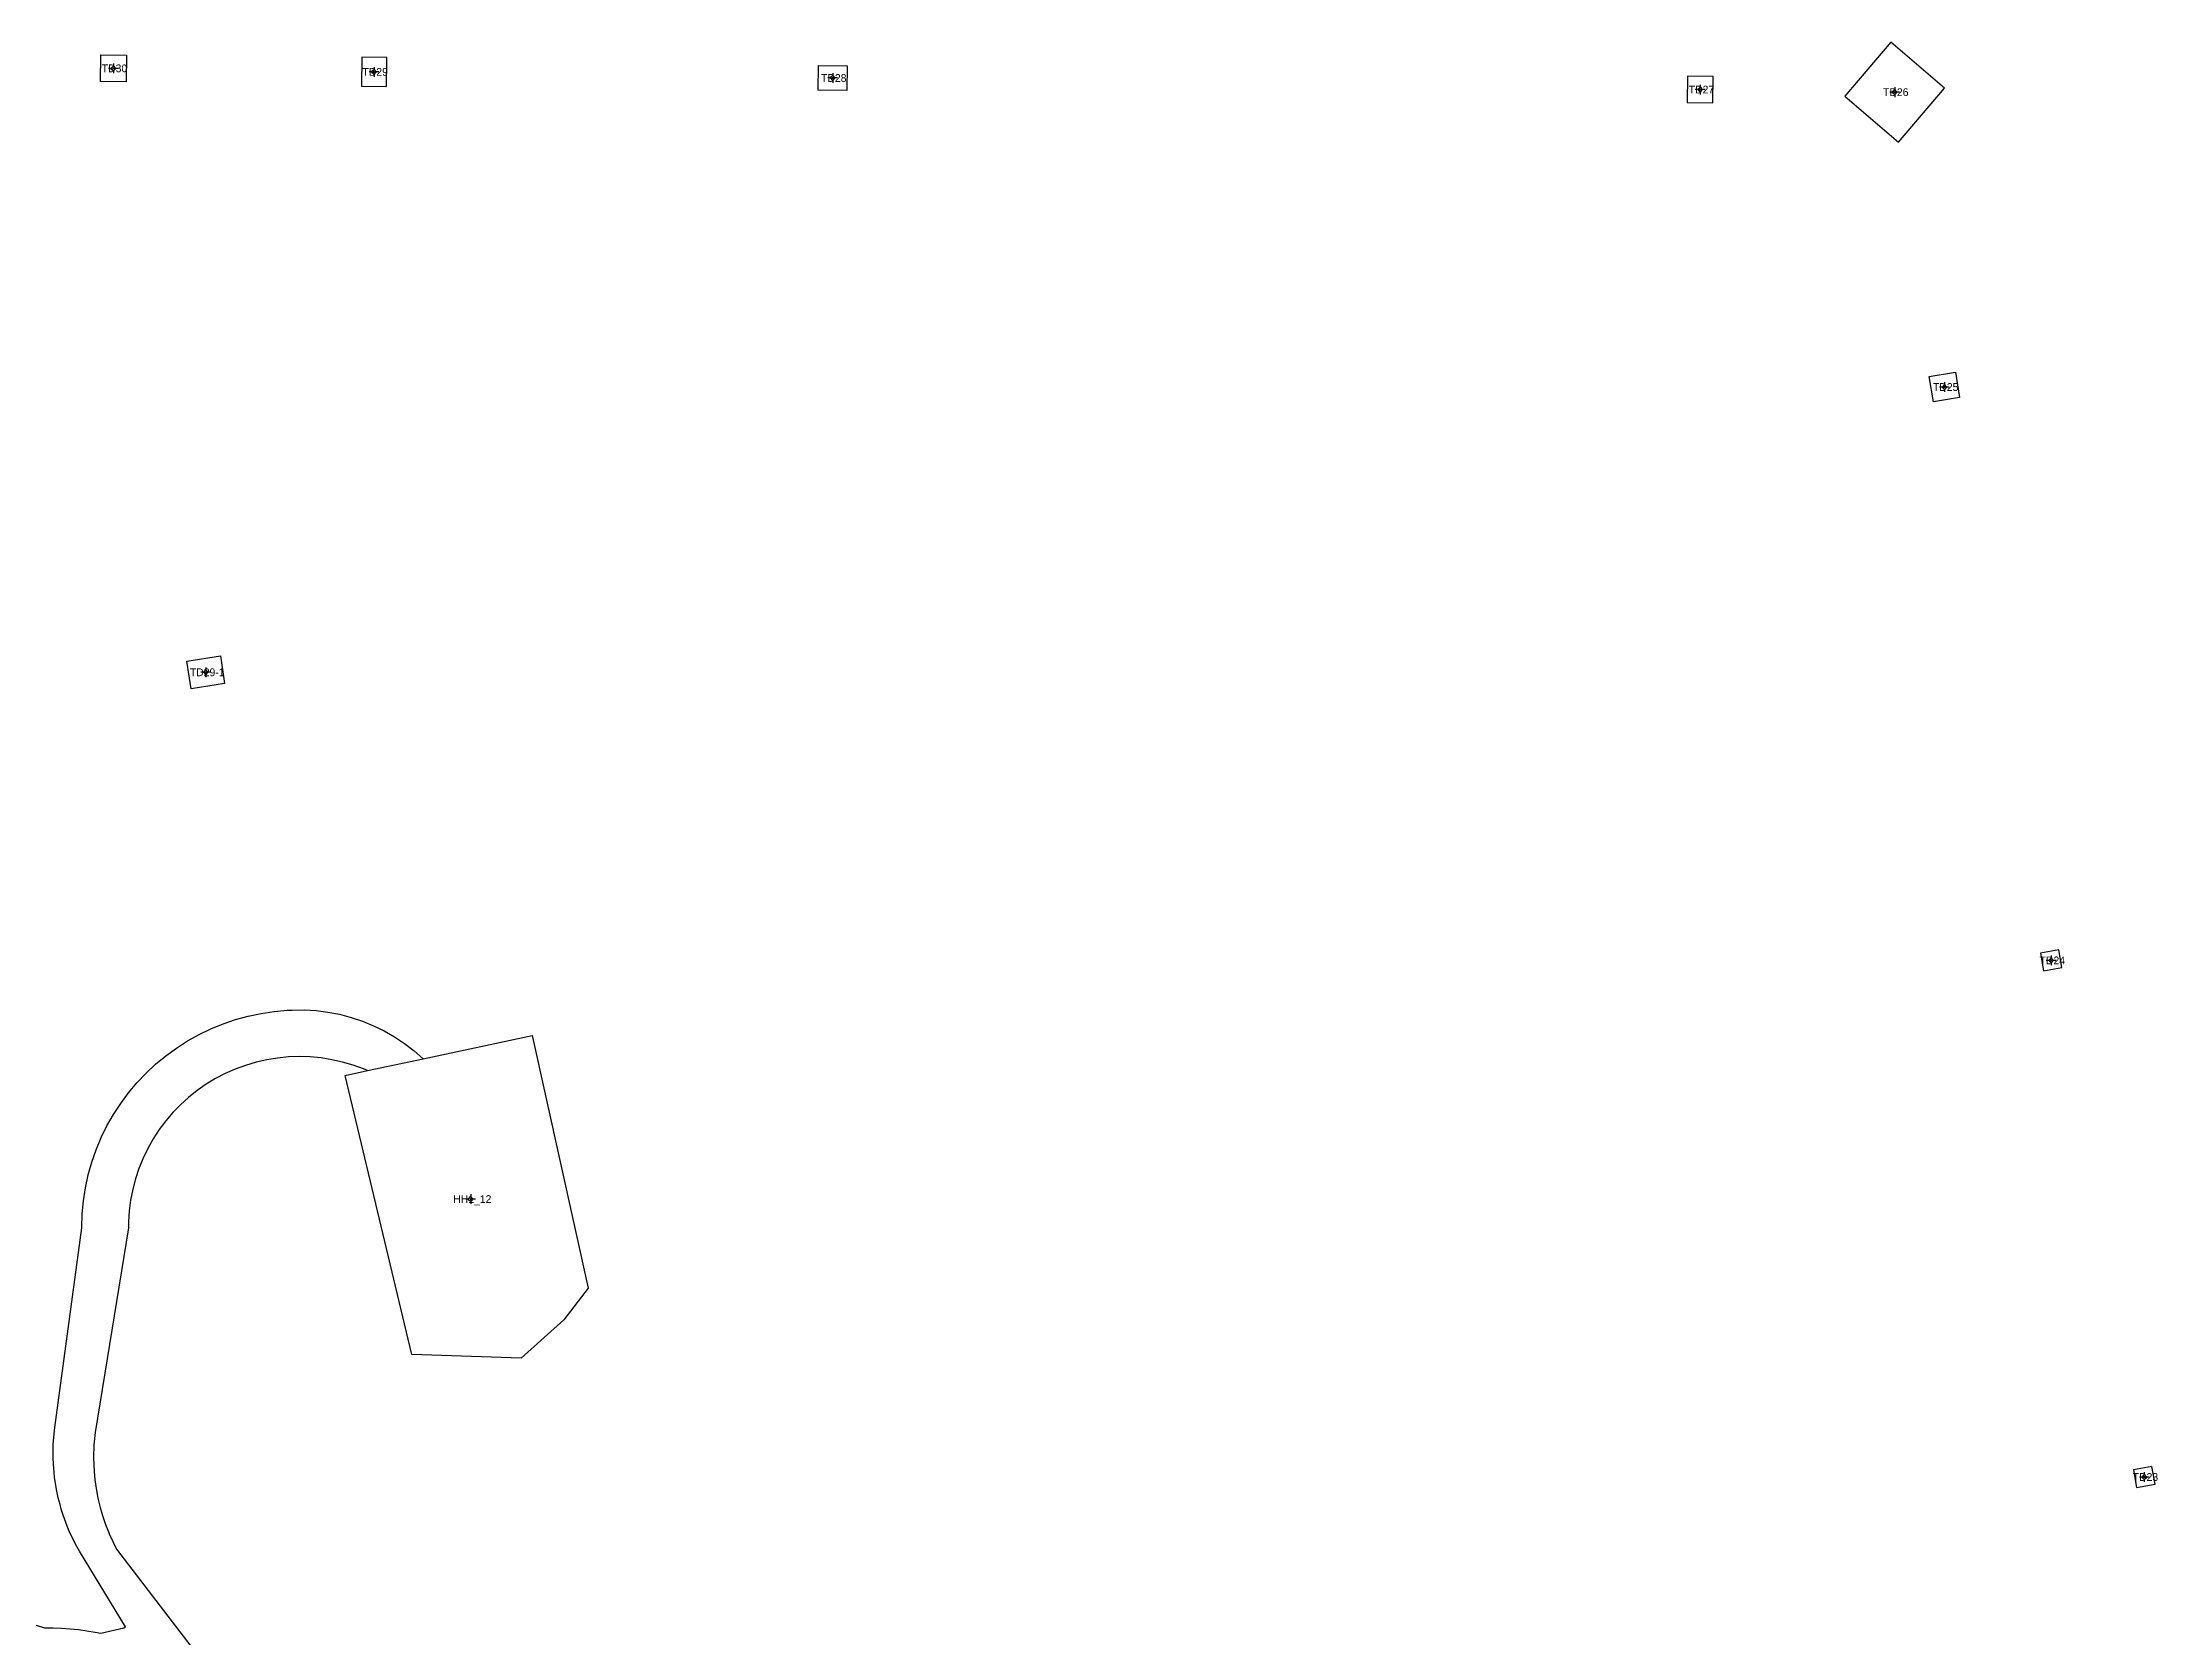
# Model space of a CAD drawing. Extents: x 543554 to 548996, y 1840763 to 1844578.
# Drawn here: x 546877 to 547421, y 1842365 to 1842776 of the extents above; entities that cross this region are included whole.
import ezdxf

# ---------------------------------------------------------------- set-up
doc = ezdxf.new("R2010")
doc.units = 0
for name, color, linetype in [('Level 11', 7, 'Continuous'), ('Level 16', 7, 'Continuous'), ('Level 30', 7, 'Continuous')]:
    doc.layers.add(name, color=color, linetype=linetype)

msp = doc.modelspace()

# ---------------------------------------------------------------- linework, layer by layer
at = {"layer": 'Level 11'}
for p, q in [((546894.49, 1842769.04), (546893.87, 1842769.04)), ((546895.12, 1842769.66), (546894.49, 1842769.04)), ((546894.49, 1842769.04), (546895.12, 1842768.41)), ((546895.12, 1842770.29), (546895.12, 1842769.66)), ((546895.74, 1842769.04), (546895.12, 1842769.66)), ((546895.12, 1842768.41), (546895.74, 1842769.04)), ((546895.12, 1842768.41), (546895.12, 1842767.79)), ((546896.37, 1842769.04), (546895.74, 1842769.04)), ((546961.49, 1842768.13), (546960.86, 1842768.13)), ((546962.11, 1842768.76), (546961.49, 1842768.13)), ((546961.49, 1842768.13), (546962.11, 1842767.51)), ((546962.11, 1842769.38), (546962.11, 1842768.76)), ((546962.74, 1842768.13), (546962.11, 1842768.76)), ((546962.11, 1842767.51), (546962.74, 1842768.13)), ((546962.11, 1842767.51), (546962.11, 1842766.88)), ((546963.36, 1842768.13), (546962.74, 1842768.13)), ((547080.01, 1842767.81), (547080.01, 1842767.19)), ((547079.38, 1842766.56), (547078.76, 1842766.56)), ((547080.01, 1842767.19), (547079.38, 1842766.56)), ((547079.38, 1842766.56), (547080.01, 1842765.94)), ((547080.63, 1842766.56), (547080.01, 1842767.19)), ((547080.01, 1842765.94), (547080.63, 1842766.56)), ((547080.01, 1842765.94), (547080.01, 1842765.31)), ((547081.26, 1842766.56), (547080.63, 1842766.56)), ((547302.37, 1842763.58), (547301.74, 1842763.58)), ((547302.99, 1842764.2), (547302.37, 1842763.58)), ((547302.37, 1842763.58), (547302.99, 1842762.95)), ((547302.99, 1842764.83), (547302.99, 1842764.2)), ((547303.62, 1842763.58), (547302.99, 1842764.2)), ((547302.99, 1842762.95), (547303.62, 1842763.58)), ((547302.99, 1842762.95), (547302.99, 1842762.33)), ((547304.24, 1842763.58), (547303.62, 1842763.58)), ((547352.36, 1842762.91), (547351.74, 1842762.91)), ((547352.99, 1842763.53), (547352.36, 1842762.91)), ((547352.36, 1842762.91), (547352.99, 1842762.28)), ((547352.99, 1842764.16), (547352.99, 1842763.53)), ((547353.61, 1842762.91), (547352.99, 1842763.53)), ((547352.99, 1842762.28), (547353.61, 1842762.91)), ((547352.99, 1842762.28), (547352.99, 1842761.66)), ((547354.24, 1842762.91), (547353.61, 1842762.91)), ((547365.16, 1842687.08), (547364.53, 1842687.08)), ((547365.78, 1842687.71), (547365.16, 1842687.08)), ((547365.16, 1842687.08), (547365.78, 1842686.46)), ((547365.78, 1842688.33), (547365.78, 1842687.71)), ((547366.41, 1842687.08), (547365.78, 1842687.71)), ((547365.78, 1842686.46), (547366.41, 1842687.08)), ((547365.78, 1842686.46), (547365.78, 1842685.83)), ((547367.03, 1842687.08), (547366.41, 1842687.08)), ((546918.23, 1842613.72), (546917.61, 1842613.72)), ((546918.86, 1842614.35), (546918.23, 1842613.72)), ((546918.23, 1842613.72), (546918.86, 1842613.1)), ((546918.86, 1842614.97), (546918.86, 1842614.35)), ((546919.48, 1842613.72), (546918.86, 1842614.35)), ((546918.86, 1842613.1), (546919.48, 1842613.72)), ((546918.86, 1842613.1), (546918.86, 1842612.47)), ((546920.11, 1842613.72), (546919.48, 1842613.72)), ((547392.58, 1842539.62), (547391.96, 1842539.62)), ((547393.21, 1842540.24), (547392.58, 1842539.62)), ((547392.58, 1842539.62), (547393.21, 1842538.99)), ((547393.21, 1842540.87), (547393.21, 1842540.24)), ((547393.83, 1842539.62), (547393.21, 1842540.24)), ((547393.21, 1842538.99), (547393.83, 1842539.62)), ((547393.21, 1842538.99), (547393.21, 1842538.37)), ((547394.46, 1842539.62), (547393.83, 1842539.62)), ((546986.97, 1842479.49), (546986.97, 1842478.86)), ((546986.34, 1842478.24), (546985.72, 1842478.24)), ((546986.97, 1842478.86), (546986.34, 1842478.24)), ((546986.34, 1842478.24), (546986.97, 1842477.61)), ((546987.59, 1842478.24), (546986.97, 1842478.86)), ((546986.97, 1842477.61), (546987.59, 1842478.24)), ((546986.97, 1842477.61), (546986.97, 1842476.99)), ((546988.22, 1842478.24), (546987.59, 1842478.24)), ((547416.51, 1842406.77), (547415.89, 1842406.77)), ((547417.14, 1842407.39), (547416.51, 1842406.77)), ((547416.51, 1842406.77), (547417.14, 1842406.14)), ((547417.14, 1842408.02), (547417.14, 1842407.39)), ((547417.76, 1842406.77), (547417.14, 1842407.39)), ((547417.14, 1842406.14), (547417.76, 1842406.77)), ((547417.14, 1842406.14), (547417.14, 1842405.52)), ((547418.39, 1842406.77), (547417.76, 1842406.77))]:
    msp.add_line(p, q, dxfattribs=at)
for centre in [(546895.12, 1842769.04), (546962.11, 1842768.13), (547080.01, 1842766.56), (547302.99, 1842763.58), (547352.98, 1842762.91), (547365.78, 1842687.08), (546918.86, 1842613.72), (547393.21, 1842539.62), (546986.97, 1842478.24), (547417.14, 1842406.77)]:
    msp.add_circle(centre, 0.15, dxfattribs=at)
at = {"layer": 'Level 30'}
msp.add_line((546960.42, 1842511.28), (546974.7, 1842514.32), dxfattribs=at)
for points in [[(547365.82, 1842763.9), (547352, 1842775.74), (547340.15, 1842761.92), (547353.97, 1842750.08), (547365.82, 1842763.9)], [(546898.46, 1842772.39), (546898.37, 1842765.59), (546891.77, 1842765.68), (546891.86, 1842772.48), (546898.46, 1842772.39)], [(546965.36, 1842771.8), (546958.96, 1842771.88), (546958.87, 1842764.47), (546965.27, 1842764.39), (546965.36, 1842771.8)], [(547083.75, 1842769.71), (547083.67, 1842763.31), (547076.27, 1842763.41), (547076.35, 1842769.81), (547083.75, 1842769.71)], [(547306.34, 1842766.93), (547299.74, 1842767.02), (547299.65, 1842760.22), (547306.25, 1842760.13), (547306.34, 1842766.93)], [(547369.69, 1842684.4), (547362.98, 1842683.26), (547361.88, 1842689.77), (547368.59, 1842690.9), (547369.69, 1842684.4)], [(546923.7, 1842610.83), (546915.11, 1842609.5), (546914.01, 1842616.62), (546922.61, 1842617.94), (546923.7, 1842610.83)], [(547395.98, 1842537.78), (547395.16, 1842542.31), (547390.44, 1842541.46), (547391.25, 1842536.93), (547395.98, 1842537.78)], [(546875.22, 1842368.66), (546877.43, 1842367.98), (546879.61, 1842367.98), (546881.78, 1842367.9), (546883.95, 1842367.75), (546886.12, 1842367.53), (546888.28, 1842367.24), (546890.42, 1842366.87), (546891.91, 1842366.57), (546897.81, 1842367.94), (546898.25, 1842368.2), (546886.39, 1842387.7), (546885.71, 1842388.92), (546884.7, 1842390.87), (546883.78, 1842392.87), (546883.23, 1842394.16), (546882.52, 1842396.03), (546882.2, 1842396.98), (546881.72, 1842398.5), (546881.39, 1842399.66), (546880.94, 1842401.4), (546880.56, 1842403.16), (546880.21, 1842405.13), (546879.99, 1842406.71), (546879.76, 1842409.1), (546879.7, 1842409.9), (546879.63, 1842411.9), (546879.67, 1842415.1), (546879.87, 1842417.89), (546880.06, 1842419.48), (546886.96, 1842470.89), (546887.07, 1842474.43), (546887.39, 1842477.8), (546887.9, 1842481.15), (546888.63, 1842484.46), (546889.54, 1842487.71), (546890.66, 1842490.91), (546891.96, 1842494.04), (546893.46, 1842497.08), (546895.13, 1842500.02), (546896.98, 1842502.86), (546898.99, 1842505.58), (546901.17, 1842508.17), (546903.5, 1842510.63), (546905.97, 1842512.94), (546908.58, 1842515.1), (546911.32, 1842517.09), (546914.17, 1842518.92), (546917.12, 1842520.57), (546920.17, 1842522.05), (546923.31, 1842523.33), (546926.51, 1842524.42), (546929.78, 1842525.32), (546933.09, 1842526.01), (546936.44, 1842526.51), (546939.81, 1842526.8), (546940.87, 1842526.85)], [(546940.87, 1842526.85), (546941.05, 1842526.86), (546944.12, 1842526.89), (546947.19, 1842526.71), (546950.24, 1842526.34), (546953.26, 1842525.76), (546956.23, 1842524.97), (546959.15, 1842524), (546961.99, 1842522.83), (546964.75, 1842521.47), (546967.41, 1842519.94), (546969.96, 1842518.23), (546972.4, 1842516.35), (546974.7, 1842514.32)], [(546974.7, 1842514.32), (547002.73, 1842520.3), (547017.12, 1842455.33), (547010.88, 1842447.16), (546999.94, 1842437.32), (546971.85, 1842438.31), (546954.68, 1842510.05), (546960.42, 1842511.28)], [(546960.42, 1842511.28), (546959.38, 1842511.71), (546956.73, 1842512.68), (546954.04, 1842513.47), (546951.29, 1842514.09), (546948.51, 1842514.54), (546945.71, 1842514.8), (546942.9, 1842514.89), (546940.09, 1842514.8), (546937.29, 1842514.52), (546934.51, 1842514.07), (546931.77, 1842513.44), (546929.07, 1842512.64), (546926.43, 1842511.67), (546923.86, 1842510.53), (546921.36, 1842509.23), (546918.96, 1842507.77), (546916.65, 1842506.16), (546914.45, 1842504.4), (546912.36, 1842502.51), (546910.41, 1842500.49), (546908.58, 1842498.35), (546906.89, 1842496.1), (546905.36, 1842493.74), (546903.97, 1842491.29), (546902.75, 1842488.76), (546901.69, 1842486.15), (546900.8, 1842483.48), (546900.08, 1842480.76), (546899.54, 1842478), (546899.17, 1842475.21), (546898.98, 1842472.4), (546898.96, 1842470.89), (546890.41, 1842418.19), (546890.11, 1842415.01), (546890.01, 1842411.81), (546890.05, 1842409.81), (546890.14, 1842408.21), (546890.35, 1842406.02), (546890.65, 1842403.84), (546891.13, 1842401.29), (546891.69, 1842398.96), (546892.31, 1842396.84), (546893.08, 1842394.57), (546893.81, 1842392.71), (546894.04, 1842392.16), (546894.95, 1842390.15), (546895.95, 1842388.19), (546927.34, 1842347.12)], [(547419.91, 1842404.93), (547419.09, 1842409.45), (547414.37, 1842408.6), (547415.18, 1842404.08), (547419.91, 1842404.93)]]:
    msp.add_lwpolyline(points, dxfattribs=at)

# ---------------------------------------------------------------- texts
at = {"layer": 'Level 16'}
for s, p in [('TD30', (546892.12, 1842768.04)), ('TD29', (546959.13, 1842767.13)), ('TD28', (547077.01, 1842765.56)), ('TD27', (547300.05, 1842762.58)), ('TD26', (547349.99, 1842761.91)), ('TD25', (547362.82, 1842686.08)), ('TD29-1', (546914.77, 1842612.72)), ('TD24', (547390.23, 1842538.62)), ('HH1_12', (546982.46, 1842477.24)), ('TD23', (547414.17, 1842405.77))]:
    msp.add_text(s, height=2, dxfattribs=at).set_placement(p)

doc.saveas('drawing.dxf')
